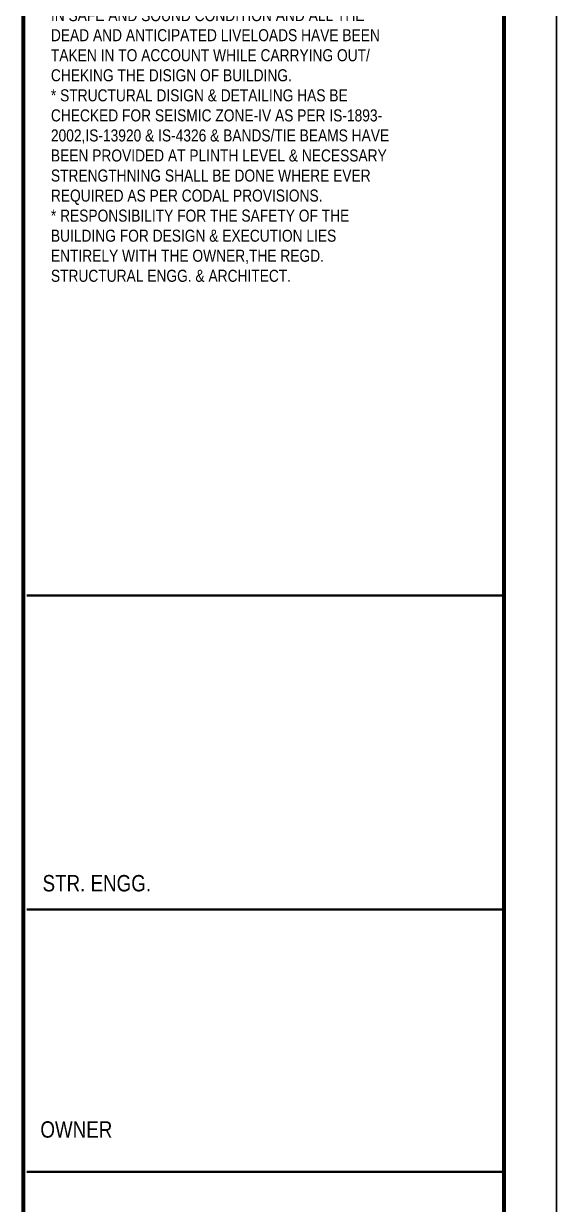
# Model space of a CAD drawing. Header units: feet. Extents: x 18471 to 30550, y -13540 to -11719.
# Drawn here: x 22137 to 22381, y -12922 to -12382 of the extents above; entities that cross this region are included whole.
import ezdxf

# ---------------------------------------------------------------- set-up
doc = ezdxf.new("R2010")
doc.units = ezdxf.units.FT
doc.header["$MEASUREMENT"] = 0
doc.layers.get('0').update_dxf_attribs({"lineweight": 30})
doc.layers.add('TEXT', color=7, linetype='Continuous', lineweight=30)
doc.layers.add('WALL', color=10, linetype='Continuous', lineweight=30)
doc.styles.get("Standard").update_dxf_attribs({"font": 'ARIALN.TTF'})

msp = doc.modelspace()

# ---------------------------------------------------------------- linework, layer by layer
at = {"color": 3, "lineweight": 25}
msp.add_line((22380.54321050063, -11849.53159030595), (22380.54321050065, -13379.53022394625), dxfattribs=at)
at = {"layer": 'WALL', "color": 35, "linetype": 'Continuous', "lineweight": 60}
for p, q in [((22136.74612498552, -13355.53022394625), (22136.74612498552, -11873.53159030595)), ((22356.54321050063, -11873.53159030595), (22356.54321050065, -13355.53022394625))]:
    msp.add_line(p, q, dxfattribs=at)
at = {"layer": 'WALL', "color": 35, "linetype": 'Continuous', "lineweight": 35}
for p, q in [((22136.74612498552, -11873.53159030595), (22136.74612498552, -12619.55758149784)), ((22136.74612498547, -12578.49708001006), (22136.74612498551, -12160.99388708266)), ((22138.16664878096, -12643.68474833983), (22357.16664878099, -12643.68474833983)), ((22138.16664878096, -12787.24171891581), (22357.16664878099, -12787.24171891581)), ((22138.16664878096, -12907.24171891581), (22357.16664878099, -12907.24171891581))]:
    msp.add_line(p, q, dxfattribs=at)
at = {"layer": 'WALL', "color": 35, "linetype": 'Continuous', "lineweight": 50}
msp.add_line((22136.74612498551, -12343.27486430117), (22136.74612498551, -12694.34086154838), dxfattribs=at)

# ---------------------------------------------------------------- texts
at = {"layer": 'TEXT', "ltscale": 20, "insert": (22149.24400501668, -12338.8724172683), "char_height": 5.5, "width": 185.3327444622873, "attachment_point": 1}
msp.add_mtext('*  STRUCTURAL DESIGN,DETAILING AND CONST.\\PCONFORM TO IS-456,IS-800 AND OTHER RELE-\\PVANT CODES.\\P*  EXISTING STRUCTURE HAS BEEN FOUND TO BE \\PIN SAFE AND SOUND CONDITION AND ALL THE \\PDEAD AND ANTICIPATED LIVELOADS HAVE BEEN\\PTAKEN IN TO ACCOUNT WHILE CARRYING OUT/  \\PCHEKING THE DISIGN OF BUILDING.\\P* STRUCTURAL DISIGN & DETAILING HAS BE\\PCHECKED FOR SEISMIC ZONE-IV AS PER IS-1893-   \\P2002,IS-13920 & IS-4326 & BANDS/TIE BEAMS HAVE \\PBEEN PROVIDED AT PLINTH LEVEL & NECESSARY\\PSTRENGTHNING SHALL BE DONE WHERE EVER\\PREQUIRED AS PER CODAL PROVISIONS.\\P* RESPONSIBILITY FOR THE SAFETY OF THE \\PBUILDING FOR DESIGN & EXECUTION LIES \\PENTIRELY WITH THE OWNER,THE REGD.\\PSTRUCTURAL ENGG. & ARCHITECT.  ', dxfattribs=at)
at = {"layer": 'TEXT', "linetype": 'Continuous', "lineweight": -2, "char_height": 7.5, "width": 142.0895246916268, "attachment_point": 1}
for s, insert in [('STR. ENGG.', (22145.42518959055, -12771.51347483382)), ('OWNER', (22144.41217919442, -12884.12329982332))]:
    msp.add_mtext(s, dxfattribs=dict(at, insert=insert))

doc.saveas('drawing.dxf')
